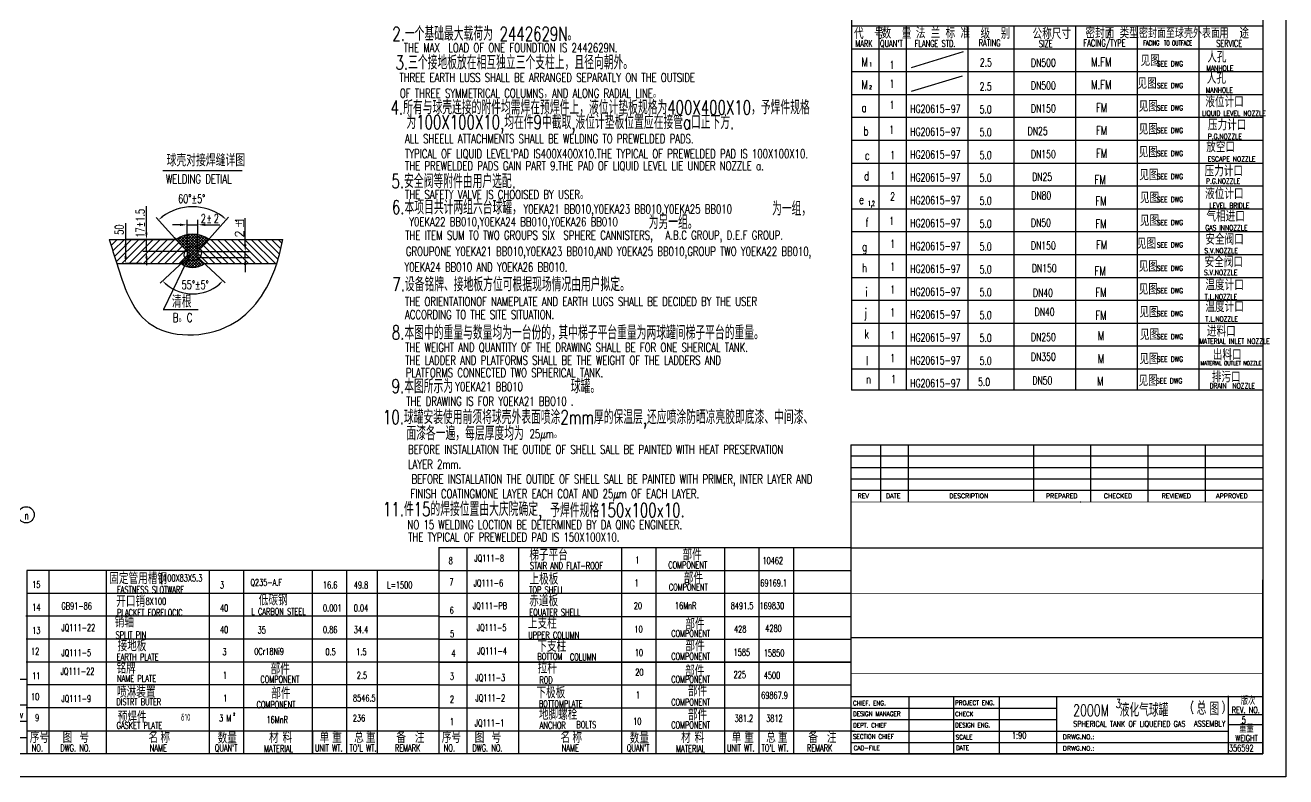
# Model space of a CAD drawing. Extents: x -100893 to 19051, y -4144 to 49380.
# Drawn here: x -74827 to -25203, y -4144 to 25440 of the extents above; entities that cross this region are included whole.
import ezdxf

# ---------------------------------------------------------------- set-up
doc = ezdxf.new("R2010")
doc.units = 0
doc.header["$LTSCALE"] = 120
doc.header["$MEASUREMENT"] = 0
doc.layers.get('0').update_dxf_attribs({"linetype": 'CONTINUOUS'})
doc.layers.add('新图标', color=7, linetype='CONTINUOUS')
doc.styles.add('HZTXT', font='ROMANS.shx', dxfattribs={"width": 0.7, "height": 360, "bigfont": 'HZTXT.shx'})
doc.styles.add('ROMANC', font='ROMANC.shx', dxfattribs={"width": 0.7, "height": 270})
doc.styles.add('ROMANS', font='ROMANS.shx', dxfattribs={"width": 0.7, "height": 336})

# ---------------------------------------------------------------- blocks, each defined once
blk = doc.blocks.new('A$C63AD2682')
at = {"color": 4, "linetype": 'Continuous'}
for p, q in [((5513, 1951), (0, 1951)), ((0, 1951), (0, 0)), ((321, 1750), (173, 1693)), ((321, 1750), (475, 1691)), ((2969, 1951), (2969, 0)), ((321, 1512), (173, 1563)), ((321, 1512), (475, 1563)), ((5513, 1272), (0, 1272)), ((424, 1272), (424, 0)), ((1908, 1272), (1908, 0)), ((3817, 1272), (3817, 0)), ((4665, 1272), (4665, 0)), ((5513, 848), (0, 848)), ((5513, 424), (0, 424)), ((5514, 425), (5513, 0))]:
    blk.add_line(p, q, dxfattribs=at)
at = {"color": 4}
for p, q in [((173, 1693), (173, 1563)), ((475, 1691), (475, 1563))]:
    blk.add_line(p, q, dxfattribs=at)
at = {"style": 'HZTXT', "width": 0.7}
for s, p in [('大庆石油化工设计院', (985, 1588)), ('CONTENTS', (3476, 1518))]:
    blk.add_text(s, height=212, dxfattribs=at).set_placement(p)
at = {"color": 7, "linetype": 'Continuous', "style": 'HZTXT', "width": 0.7}
for s, height, p in [('DAQING PETROCHEMICAL DESIGNINSTITUTE', 84.82, (708, 1400)), ('REV.', 127.2, (96, 1026)), ('DESCRIPTION', 127.23, (761, 974)), ('DATE', 127.2, (2255, 965)), ('DESIGN', 127.2, (3190, 957)), ('CHECK', 127.2, (4020, 957)), ('APPROV', 127.2, (4850, 939))]:
    blk.add_text(s, height=height, dxfattribs=at).set_placement(p)
at = {"color": 1, "insert": (175, 1691), "char_height": 127.23, "width": 296.87, "attachment_point": 1, "style": 'HZTXT'}
blk.add_mtext('\\fTimes New Roman|b0|i0|c0|p18;DPDI', dxfattribs=at)

msp = doc.modelspace()

# ---------------------------------------------------------------- linework, layer by layer
at = {"color": 7, "linetype": 'Continuous'}
for p, q in [((-25203, 49380), (-25203, -4144)), ((-26104, 23602), (-42304, 23602)), ((-26104, 22702), (-42304, 22702)), ((-26104, 21802), (-42304, 21802)), ((-26104, 21802), (-42304, 21802)), ((-26104, 20902), (-42304, 20902)), ((-26104, 20002), (-42304, 20002)), ((-26104, 19102), (-42304, 19102)), ((-26104, 18202), (-42304, 18202)), ((-26104, 17302), (-42304, 17302)), ((-26104, 16402), (-42304, 16402)), ((-26104, 15502), (-42304, 15502)), ((-26104, 14602), (-42304, 14602)), ((-26104, 13702), (-42304, 13702)), ((-26104, 12802), (-42304, 12802)), ((-26104, 11902), (-42304, 11902)), ((-26104, 11071), (-42304, 11071)), ((-42340, 4867), (-58560, 4867)), ((-42340, 3966), (-58560, 3966)), ((-42340, 3966), (-58560, 3966)), ((-58547, 3076), (-74766, 3076)), ((-42333, 3065), (-58552, 3065)), ((-42331, 3065), (-58550, 3065)), ((-58584, 2175), (-74803, 2175)), ((-58575, 2175), (-74794, 2175)), ((-58543, 2164), (-42324, 2164)), ((-58575, 1274), (-74794, 1274)), ((-58575, 1274), (-74794, 1274)), ((-42333, 1262), (-58552, 1262)), ((-58575, 373), (-74794, 373)), ((-58575, 373), (-74794, 373)), ((-42333, 361), (-58552, 361)), ((-42324, 362), (-58543, 362)), ((-58549, -528), (-74768, -528)), ((-42324, -540), (-58543, -540)), ((-58575, -1429), (-74794, -1429)), ((-42324, -1441), (-58543, -1441)), ((-42324, -1441), (-58543, -1441)), ((-58554, -2342), (-74774, -2342)), ((-58534, -2342), (-74753, -2342)), ((-58534, -2342), (-74753, -2342)), ((-42326, -2342), (-58545, -2342)), ((-42194, -2342), (-58413, -2342)), ((-42184, -2342), (-58403, -2342)), ((-58543, -3243), (-74762, -3243)), ((-63048, -4144), (-100893, -4144)), ((-25203, -4144), (-100893, -4144))]:
    msp.add_line(p, q, dxfattribs=at)
at = {"color": 4, "linetype": 'Continuous'}
for p, q in [((-26104, 48479), (-26104, -3243)), ((-42304, 29127), (-42304, 23727)), ((-26104, 29127), (-26104, 21027)), ((-42304, 25402), (-42304, 11071)), ((-26104, 25402), (-42304, 25402)), ((-41224, 25402), (-41224, 11071)), ((-40144, 25402), (-40144, 11071)), ((-37714, 25402), (-37714, 11071)), ((-35914, 25402), (-35914, 11071)), ((-33484, 25402), (-33484, 11071)), ((-31054, 25402), (-31054, 11071)), ((-28624, 25402), (-28624, 11071)), ((-26104, 24502), (-42304, 24502)), ((-26104, 11902), (-42304, 11902)), ((-58543, 4867), (-58543, -3243)), ((-57444, 4867), (-57444, -3243)), ((-55389, -3243), (-55389, 4867)), ((-51334, -3243), (-51334, 4867)), ((-49983, -3243), (-49983, 4867)), ((-47280, -3243), (-47280, 4867)), ((-45928, -3243), (-45928, 4867)), ((-44576, -3243), (-44576, 4867)), ((-58547, 3977), (-74766, 3977)), ((-74762, 3977), (-74762, -3243)), ((-73884, -3243), (-73884, 3977)), ((-71631, -3243), (-71631, 3977)), ((-67576, -3243), (-67576, 3977)), ((-66225, -3243), (-66225, 3977)), ((-63521, -3243), (-63521, 3977)), ((-62170, -3243), (-62170, 3977)), ((-60958, -3243), (-60958, 3977)), ((-42324, 3605), (-42324, -3243)), ((-26104, -3243), (-26104, 3605)), ((-58584, 2175), (-74803, 2175)), ((-42333, 361), (-58552, 361)), ((-42324, -540), (-58543, -540)), ((-74760, -2342), (-74762, -3243)), ((-63499, -3243), (-63499, -2342)), ((-42326, -2342), (-58545, -2342)), ((-42324, -2342), (-58543, -2342)), ((-42324, -2342), (-58543, -2342)), ((-42184, -2342), (-58403, -2342)), ((-26104, -3243), (-98641, -3243)), ((-42324, -3243), (-58543, -3243)), ((-42324, -3243), (-58543, -3243))]:
    msp.add_line(p, q, dxfattribs=at)
at = {"color": 7}
for p, q in [((-37902, 24394), (-39946, 23759)), ((-37948, 23441), (-39946, 22828)), ((-66836, 16059), (-67682, 16905)), ((-66571, 16059), (-67520, 17008)), ((-66306, 16059), (-67254, 17008)), ((-66041, 16059), (-66989, 17008)), ((-65775, 16059), (-66724, 17008)), ((-65510, 16059), (-66459, 17008)), ((-65245, 16059), (-66194, 17008)), ((-64980, 16059), (-65929, 17008)), ((-64872, 16217), (-65663, 17008)), ((-64817, 16427), (-65398, 17008)), ((-64767, 16642), (-65133, 17008)), ((-64719, 16859), (-64868, 17008)), ((-67632, 16059), (-68025, 16452)), ((-67366, 16059), (-67935, 16628)), ((-67101, 16059), (-67809, 16767))]:
    msp.add_line(p, q, dxfattribs=at)
msp.add_line((-69409, 19717), (-66290, 19717))
at = {"color": 7, "linetype": 'ByBlock'}
for p, q in [((-70055, 17278), (-70052, 18311)), ((-68696, 16800), (-69668, 17868)), ((-67902, 16671), (-66820, 17881)), ((-70875, 17654), (-70875, 16347)), ((-68736, 17584), (-69024, 17584)), ((-68448, 16529), (-68448, 17776)), ((-68448, 17584), (-68025, 17584)), ((-68025, 16529), (-68025, 17776)), ((-67737, 17584), (-67163, 17584)), ((-66166, 16817), (-66166, 17839)), ((-71512, 16985), (-71489, 17008)), ((-71445, 16770), (-71206, 17008)), ((-71377, 16554), (-70924, 17008)), ((-71310, 16339), (-70641, 17008)), ((-71242, 16123), (-70358, 17008)), ((-71024, 16059), (-70075, 17008)), ((-70202, 17008), (-70853, 17008)), ((-70741, 16059), (-69792, 17008)), ((-70458, 16059), (-69509, 17008)), ((-70175, 16059), (-69227, 17008)), ((-70055, 16529), (-70055, 17008)), ((-70055, 16529), (-70055, 17008)), ((-69892, 16059), (-68944, 17008)), ((-69609, 16059), (-68778, 16891)), ((-68832, 16950), (-68637, 17145)), ((-67814, 16029), (-68830, 17045)), ((-68778, 16891), (-68474, 17195)), ((-68025, 16353), (-68759, 17087)), ((-68724, 16832), (-68340, 17216)), ((-68025, 16466), (-68683, 17125)), ((-68670, 16773), (-68222, 17221)), ((-68633, 16017), (-67620, 17030)), ((-68616, 16713), (-68115, 17214)), ((-68001, 16555), (-68603, 17158)), ((-68562, 16654), (-68017, 17199)), ((-67947, 16615), (-68516, 17184)), ((-68508, 16595), (-67927, 17176)), ((-68454, 16536), (-67843, 17147)), ((-68448, 16429), (-67764, 17113)), ((-68448, 16315), (-67690, 17074)), ((-67893, 16674), (-68424, 17205)), ((-67839, 16733), (-68323, 17217)), ((-67785, 16792), (-68213, 17221)), ((-67731, 16852), (-68091, 17211)), ((-67677, 16911), (-67949, 17182)), ((-67623, 16970), (-67769, 17115)), ((-68448, 16529), (-70190, 16529)), ((-68321, 16456), (-69381, 14247)), ((-69327, 16059), (-68643, 16743)), ((-69044, 16059), (-68508, 16595)), ((-67885, 15987), (-68664, 16766)), ((-68561, 15977), (-68025, 16513)), ((-68481, 15943), (-68025, 16399)), ((-67963, 15952), (-68448, 16437)), ((-68025, 16529), (-65966, 16529)), ((-68025, 16513), (-68008, 16529)), ((-66166, 16291), (-66166, 16529)), ((-70232, 16059), (-70853, 16059)), ((-70055, 16259), (-70055, 15989)), ((-68562, 16184), (-69512, 15283)), ((-68761, 16059), (-68448, 16372)), ((-68547, 15970), (-68667, 16091)), ((-68379, 15916), (-68609, 16145)), ((-68252, 15902), (-68550, 16200)), ((-68144, 15907), (-68492, 16255)), ((-68049, 15924), (-68448, 16324)), ((-68392, 15919), (-68020, 16291)), ((-68294, 15904), (-67962, 16236)), ((-68182, 15903), (-67903, 16182)), ((-68047, 15925), (-67845, 16127)), ((-68020, 16291), (-65966, 16291)), ((-67991, 16264), (-67959, 16295)), ((-67897, 16175), (-66952, 15294)), ((-67855, 16003), (-67786, 16072)), ((-66166, 16003), (-66166, 15715)), ((-68017, 14236), (-69393, 14236))]:
    msp.add_line(p, q, dxfattribs=at)
at = {"color": 4, "linetype": 'ByBlock'}
for p, q in [((-71519, 17008), (-68884, 17008)), ((-68951, 17082), (-68448, 16529)), ((-67589, 17008), (-68025, 16529)), ((-67601, 17008), (-64688, 17008)), ((-68448, 16529), (-68448, 16295)), ((-68025, 16529), (-68025, 16295)), ((-71222, 16059), (-68693, 16059)), ((-68448, 16295), (-68701, 16059)), ((-68025, 16295), (-67691, 15984)), ((-67772, 16059), (-64919, 16059))]:
    msp.add_line(p, q, dxfattribs=at)
at = {"color": 4}
for p, q in [((-68884, 17008), (-70251, 17008)), ((-68884, 17008), (-70190, 17008)), ((-67772, 16059), (-66743, 16059)), ((-42323, 8921), (-42323, -3243)), ((-26104, 8921), (-26104, -3243)), ((-38269, -3243), (-38269, -990)), ((-36467, -3243), (-36467, -990)), ((-34214, -3243), (-34214, -990)), ((-27478, -962), (-27478, -3215)), ((-42323, -3243), (-26104, -3243))]:
    msp.add_line(p, q, dxfattribs=at)
at = {"color": 7, "linetype": 'Continuous'}
msp.add_circle((-74788, 6169), 319, dxfattribs=at)
at = {"color": 7, "linetype": 'ByBlock'}
for centre, radius, start, end in [((-68236, 16296), 1998, 53.734, 126.8105), ((-68236, 16493), 1629, 230.2362, 310.2166)]:
    msp.add_arc(centre, radius, start, end, dxfattribs=at)
at = {"color": 4, "linetype": 'ByBlock'}
for centre, radius, start, end in [((-68236, 16131), 1090, 53.5522, 126.4478), ((-68233, 16653), 751, 232.1874, 307.8126)]:
    msp.add_arc(centre, radius, start, end, dxfattribs=at)
at = {"color": 7, "linetype": 'ByBlock'}
for points, knots in [([(-71519, 17008), (-71422, 16696), (-71064, 15552), (-70286, 13082), (-66506, 13132), (-65283, 14985), (-64932, 16017)], [0, 0, 0, 0, 994.010422, 3644.439968, 6863.604986, 9736.797743, 9736.797743, 9736.797743, 9736.797743]), ([(-64920, 16054), (-64920, 16056), (-64822, 16372), (-64755, 16691), (-64688, 17008)], [9891.517564, 9891.517564, 9891.517564, 9891.517564, 9896.540092, 10872.86086, 10872.86086, 10872.86086, 10872.86086])]:
    msp.add_open_spline(points, degree=3, knots=knots, dxfattribs=at)
msp.add_spline([(-68535, 16528), (-68321, 16741), (-67911, 16581), (-67911, 16385), (-68107, 16189), (-68571, 16349), (-68517, 16563)], degree=3, dxfattribs=at)
msp.add_open_spline([(-64932, 16017), (-64929, 16026), (-64926, 16035), (-64923, 16044)], degree=3, dxfattribs=at)
for points in [[(-69413, 17871), (-69454, 17920), (-69581, 17773)], [(-67035, 17932), (-67075, 17882), (-66906, 17786)], [(-68736, 17632), (-68736, 17536), (-68448, 17584)], [(-67737, 17632), (-67737, 17536), (-68025, 17584)], [(-70923, 16720), (-70827, 16720), (-70875, 17008)], [(-70100, 17278), (-70010, 17278), (-70055, 17008)], [(-70100, 16259), (-70010, 16259), (-70055, 16529)], [(-66214, 16817), (-66118, 16817), (-66166, 16529)], [(-70923, 16347), (-70827, 16347), (-70875, 16059)], [(-66214, 16003), (-66118, 16003), (-66166, 16291)], [(-69300, 15217), (-69257, 15264), (-69419, 15372)], [(-67207, 15272), (-67162, 15225), (-67045, 15381)]]:
    msp.add_solid(points, dxfattribs=at)
at = {"layer": '新图标', "color": 0}
for p, q in [((-42323, 8921), (-26104, 8921)), ((-26104, 8471), (-42323, 8471)), ((-41155, 8921), (-41155, 6669)), ((-40071, 8921), (-40071, 6669)), ((-35141, 8921), (-35141, 6669)), ((-32889, 8921), (-32889, 6669)), ((-30636, 8921), (-30636, 6669)), ((-28383, 8921), (-28383, 6669)), ((-26104, 8020), (-42323, 8020)), ((-26104, 7570), (-42323, 7570)), ((-26104, 7119), (-42323, 7119)), ((-33303, 6675), (-33269, 6675)), ((-42323, 4867), (-26104, 4867)), ((-26104, 1328), (-42323, 1328)), ((-42323, -990), (-26104, -990)), ((-40029, -3243), (-40029, -990)), ((-42323, -1441), (-34214, -1441)), ((-42323, -1891), (-34214, -1891)), ((-27478, -1694), (-26104, -1694)), ((-42323, -2342), (-27478, -2342)), ((-27478, -2088), (-26104, -2088)), ((-42323, -2792), (-27478, -2792)), ((-27478, -2793), (-26104, -2793))]:
    msp.add_line(p, q, dxfattribs=at)
at = {"layer": '新图标', "color": 0, "const_width": 27}
for points in [[(-42323, 6669), (-26104, 6669)], [(-42323, -89), (-26104, -89)]]:
    msp.add_lwpolyline(points, dxfattribs=at)
at = {"layer": '新图标', "color": 1, "const_width": 27}
msp.add_lwpolyline([(-42323, 3065), (-26104, 3065)], dxfattribs=at)

# ---------------------------------------------------------------- block references
at = {"color": 4, "xscale": 1.503718483584255, "yscale": 1.503718483584255, "zscale": 1.503718483584255}
msp.add_blockref('A$C63AD2682', (-83053, -3243), dxfattribs=at)

# ---------------------------------------------------------------- texts
at = {"style": 'HZTXT', "width": 0.7}
for s, height, p in [('2.一个基础最大载荷为 2442629N。', 550, (-60376, 24831)), ('  3.三个接地板放在相互独立三个支柱上，且径向朝外。', 550, (-60776, 23700)), ('4.所有与球壳连接的附件均需焊在预焊件上，液位计垫板规格为400X400X10，予焊件规格', 550, (-60443, 21931)), ('为100X100X10,均在件9中截取,液位计垫板位置应在接管a口正下方.', 550, (-59820, 21351)), ('球壳对接焊缝详图', 480, (-69260, 19886)), ('5.安全阀等附件由用户选配.', 550, (-60407, 19024)), ('6.本项目共计两组六台球罐，                   ', 550, (-60391, 17997)), ('         为一组，               ', 550, (-48010, 17947)), ('     为另一组。', 550, (-51717, 17416)), ('7.设备铭牌、接地板方位可根据现场情况由用户拟定。', 550, (-60374, 14966)), ('清根', 480, (-69051, 14325)), ('8.本图中的重量与数量均为一台份的，', 550, (-60395, 13064)), ('其中梯子平台重量为两球罐间梯子平台的重量。', 550, (-53836, 13064)), ('9.本图所示为                球罐。', 550, (-60402, 10954)), ('10.球罐安装使用前须将球壳外表面喷涂2mm厚的保温层,还应喷涂防晒凉亮胶即底漆、中间漆、', 550, (-60744, 9739)), ('面漆各一遍，每层厚度均为 ', 550, (-59820, 9104)), ('11.件15的焊接位置由大庆院确定,', 550, (-60744, 6119)), ('予焊件规格150x100x10.', 550, (-54157, 6072)), ('梯子平台', 450.5, (-54980, 4369)), ('部件', 450.5, (-48954, 4370)), ('固定管用槽钢', 450.5, (-71516, 3441)), ('上极板', 450.5, (-54974, 3418)), ('部件', 450.5, (-48902, 3458)), ('开口销', 450.5, (-71242, 2540)), ('低碳钢', 450.5, (-65632, 2598)), ('赤道板', 450.5, (-54984, 2561)), ('销轴', 450.5, (-71307, 1734)), ('上支柱', 450.5, (-55037, 1682)), ('部件', 450.5, (-48840, 1640)), ('接地板', 450.5, (-71188, 796)), ('下支柱', 450.5, (-54665, 774)), ('部件', 450.5, (-48838, 789)), ('铭牌', 450.5, (-71232, -86)), ('部件', 450.5, (-65167, -120)), ('拉杆', 450.5, (-54652, -79)), ('部件', 450.5, (-48848, -202)), ('部件', 450.5, (-48739, -977)), ('喷淋装置', 450.5, (-71211, -1032)), ('部件', 450.5, (-65139, -1078)), ('下极板', 450.5, (-54702, -1054)), ('地脚螺栓', 450.5, (-54605, -1907)), ('部件', 450.5, (-48738, -1925)), ('2000M', 450.5, (-33573, -1752)), ('液化气球罐', 520.7, (-31739, -1774)), ('总', 521, (-28712, -1704)), ('图', 521, (-28204, -1729)), ('预焊件', 450.5, (-71183, -2019)), ('序号', 450.5, (-74646, -2812)), ('图', 451, (-73352, -2812)), ('号', 451, (-72689, -2812)), ('名', 451, (-69969, -2812)), ('称', 451, (-69505, -2812)), ('数量', 450.5, (-67250, -2839)), ('材', 451, (-65227, -2812)), ('料', 451, (-64696, -2812)), ('单', 451, (-63237, -2812)), ('重', 451, (-62739, -2812)), ('总', 451, (-61877, -2812)), ('重', 451, (-61412, -2812)), ('备', 451, (-60218, -2812)), ('注', 451, (-59489, -2812)), ('序号', 450.5, (-58427, -2812)), ('图', 451, (-57133, -2812)), ('号', 451, (-56470, -2812)), ('名', 451, (-53750, -2812)), ('称', 451, (-53286, -2812)), ('数量', 450.5, (-51030, -2839)), ('材', 451, (-49007, -2812)), ('料', 451, (-48477, -2812)), ('单', 451, (-47017, -2812)), ('重', 451, (-46520, -2812)), ('总', 451, (-45657, -2812)), ('重', 451, (-45193, -2812)), ('备', 451, (-43999, -2812)), ('注', 451, (-43269, -2812))]:
    msp.add_text(s, height=height, dxfattribs=at).set_placement(p)
at = {"color": 2, "linetype": 'Continuous', "style": 'HZTXT'}
for s, height, width, p in [('代  号', 432, 0.7, (-42200, 24895)), ('数  量', 432, 0.7, (-41115, 24911)), ('法 兰 标 准', 432, 0.7, (-39766, 24922)), ('级  别', 432, 0.7, (-37220, 24906)), ('公称尺寸', 432, 0.7, (-35171, 24893)), ('密封面 类型', 432, 0.7, (-33089, 24919)), ('/', 270, 0.7, (-32256, 25018)), ('密封面至球壳外表面', 375, 0.7, (-30985, 24934)), ('用  途', 432, 0.7, (-27821, 24915)), ('MARK', 270, 0.7, (-42149, 24584)), ("QUAN'T", 270, 0.7, (-41176, 24584)), ('FLANGE STD.', 270, 0.7, (-39810, 24584)), ('RATING', 270, 0.7, (-37289, 24609)), ('SIZE', 270, 0.7, (-34924, 24576)), ('FACING/TYPE', 270, 0.7, (-33167, 24607)), ('FACING  TO OUTFACE', 202.5, 0.55, (-30813, 24637)), ('SERVICE', 270, 0.7, (-27942, 24588))]:
    msp.add_text(s, height=height, dxfattribs=dict(at, width=width)).set_placement(p)
at = {"color": 7}
for s, height, style, width, p in [('THE MAX  LOAD OF ONE FOUNDTION IS 2442629N.', 350, 'HZTXT', 0.7, (-59923, 24378)), ('2', 336, 'ROMANS', 0.7, (-67919, 17665)), ('±', 336, 'ROMANS', 0.7, (-67695, 17665)), ('2', 336, 'ROMANS', 0.7, (-67403, 17665)), ('A.B.C GROUP, D.E.F GROUP.', 350, 'HZTXT', 0.7, (-49618, 17000)), ('n', 315, 'HZTXT', 0.5, (-74844, 5987)), ('2', 101, 'ROMANS', 0.7, (-66637, -1729))]:
    msp.add_text(s, height=height, dxfattribs=dict(at, style=style, width=width)).set_placement(p)
at = {"color": 7, "linetype": 'Continuous', "style": 'HZTXT'}
for s, height, width, p in [('人孔', 432, 0.7, (-28294, 23974)), ('M', 350, 0.7, (-41903, 23821)), ('1', 150, 0.7, (-41604, 23821)), ('1', 315, 0.7, (-40797, 23717)), ('M.FM', 350, 0.7, (-32866, 23821)), ('见图', 432, 0.7, (-30918, 23836)), ('SEE DWG', 201.6, 0.7, (-30281, 23821)), ('MANHOLE', 201.6, 0.7, (-28331, 23647)), ('THREE EARTH LUSS SHALL BE ARRANGED SEPARATLY ON THE OUTSIDE', 350, 0.7, (-60096, 23206)), ('见图', 432, 0.7, (-31042, 22936)), ('人孔', 432, 0.7, (-28313, 23139)), ('OF THREE SYMMETRICAL COLUMNS，AND ALONG RADIAL LINE。', 350, 0.7, (-60076, 22585)), ('M', 350, 0.7, (-41903, 22921)), ('2', 150, 0.7, (-41604, 22921)), ('1', 315, 0.7, (-40797, 22978)), ('M.FM', 350, 0.7, (-32866, 22921)), ('SEE DWG', 201.6, 0.7, (-30281, 22964)), ('MANHOLE', 201.6, 0.7, (-28352, 22784)), ('1', 315, 0.7, (-40797, 22146)), ('FM', 350, 0.7, (-32676, 22021)), ('见图', 432, 0.7, (-30993, 22036)), ('液位计口', 432, 0.7, (-28369, 22213)), ('a', 350, 0.7, (-41903, 22024)), ('SEE DWG', 201.6, 0.7, (-30281, 22083)), ('LIQUID LEVEL NOZZLE', 201.6, 0.7, (-28504, 21873)), ('b', 350, 0.7, (-41826, 21099)), ('1', 315, 0.7, (-40813, 21167)), ('FM', 350, 0.7, (-32676, 21121)), ('见图', 432, 0.7, (-30993, 21136)), ('SEE DWG', 201.6, 0.7, (-30281, 21195)), (' 压力计口', 432, 0.7, (-28475, 21304)), ('ALL SHEELL ATTACHMENTS SHALL BE WELDING TO PREWELDED PADS.', 350, 0.7, (-59875, 20795)), ('放空口', 432, 0.7, (-28336, 20438)), ('P.G.NOZZLE', 201.6, 0.7, (-28273, 20959)), ("TYPICAL OF LIQUID LEVEL'PAD IS400X400X10.THE TYPICAL OF PREWELDED PAD IS 100X100X10.", 350, 0.7, (-59875, 20205)), ('c', 350, 0.7, (-41771, 20142)), ('1', 315, 0.7, (-40773, 20169)), ('FM', 350, 0.7, (-32676, 20221)), ('见图', 432, 0.7, (-30992, 20236)), ('SEE DWG', 201.6, 0.7, (-30281, 20289)), ('THE PREWELDED PADS GAIN PART 9.THE PAD OF LIQUID LEVEL LIE UNDER NOZZLE a.', 350, 0.7, (-59875, 19730)), ('压力计口', 432, 0.7, (-28399, 19489)), ('ESCAPE NOZZLE', 201.6, 0.7, (-28276, 20071)), ('WELDING DETIAL', 350, 0.7, (-69291, 19211)), ('d', 350, 0.7, (-41801, 19334)), ('1', 315, 0.7, (-40773, 19354)), ('FM', 350, 0.7, (-32730, 19186)), ('见图', 432, 0.7, (-30968, 19336)), ('SEE DWG', 201.6, 0.7, (-30281, 19383)), ('P.G.NOZZLE', 201.6, 0.7, (-28343, 19203)), ('THE SAFETY VALVE IS CHOOISED BY USER。', 350, 0.7, (-59875, 18601)), ('见图', 432, 0.7, (-30943, 18436)), ('液位计口', 432, 0.7, (-28379, 18593)), ('Y0EKA21 BB010,Y0EKA23 BB010,Y0EKA25 BB010', 350, 0.7, (-55215, 18030)), ('e', 350, 0.7, (-42003, 18401)), ('1,2', 200, 0.5, (-41645, 18324)), ('2', 315, 0.7, (-40777, 18537)), ('FM', 350, 0.7, (-32697, 18348)), ('SEE DWG', 201.6, 0.7, (-30281, 18477)), ('LEVEL BRIDLE', 201.6, 0.7, (-28208, 18244)), ('Y0EKA22 BB010,Y0EKA24 BB010,Y0EKA26 BB010', 350, 0.7, (-59709, 17525)), ('1', 315, 0.7, (-40811, 17577)), ('见图', 432, 0.7, (-30943, 17536)), ('气相进口', 432, 0.7, (-28326, 17706)), ('f', 350, 0.7, (-41747, 17505)), ('FM', 350, 0.7, (-32697, 17448)), ('SEE DWG', 201.6, 0.7, (-30281, 17571)), ('GAS INNOZZLE', 201.6, 0.7, (-28372, 17365)), ('THE ITEM SUM TO TWO GROUPS SIX  SPHERE CANNISTERS,', 350, 0.7, (-59866, 16998)), ('1', 315, 0.7, (-40772, 16678)), ('FM', 350, 0.7, (-32676, 16621)), ('见图', 432, 0.7, (-31066, 16636)), ('SEE DWG', 201.6, 0.7, (-30281, 16690)), ('安全阀口', 432, 0.7, (-28369, 16800)), ('GROUPONE Y0EKA21 BB010,Y0EKA23 BB010,AND Y0EKA25 BB010,GROUP TWO Y0EKA22 BB010,', 350, 0.7, (-59842, 16363)), ('g', 350, 0.7, (-41886, 16551)), ('S.V.NOZZLE', 201.6, 0.7, (-28407, 16463)), ('安全阀口', 432, 0.7, (-28400, 15913)), ('Y0EKA24 BB010 AND Y0EKA26 BB010.', 350, 0.7, (-59898, 15746)), ('h', 350, 0.7, (-41886, 15713)), ('1', 315, 0.7, (-40772, 15778)), ('FM', 350, 0.7, (-32730, 15586)), ('见图', 432, 0.7, (-30992, 15736)), ('SEE DWG', 201.6, 0.7, (-30281, 15770)), ('S.V.NOZZLE', 201.6, 0.7, (-28424, 15604)), ('温度计口', 432, 0.7, (-28368, 15004)), ('i', 350, 0.7, (-41747, 14764)), ('1', 315, 0.7, (-40772, 14878)), ('FM', 350, 0.7, (-32697, 14748)), ('见图', 432, 0.7, (-30992, 14836)), ('SEE DWG', 201.6, 0.7, (-30281, 14888)), ('THE ORIENTATIONOF NAMEPLATE AND EARTH LUGS SHALL BE DECIDED BY THE USER', 350, 0.7, (-59875, 14389)), ('T.L.NOZZLE', 201.6, 0.7, (-28392, 14649)), ('温度计口', 432, 0.7, (-28368, 14149)), ('B。C', 350, 0.7, (-69016, 13755)), ('ACCORDING TO THE SITE SITUATION.', 350, 0.7, (-59875, 13874)), ('j', 350, 0.7, (-41798, 13944)), ('1', 315, 0.7, (-40772, 13978)), ('FM', 350, 0.7, (-32697, 13848)), ('见图', 432, 0.7, (-30968, 13936)), ('SEE DWG', 201.6, 0.7, (-30281, 13982)), ('T.L.NOZZLE', 201.6, 0.7, (-28366, 13773)), ('k', 350, 0.7, (-41784, 13109)), ('见图', 432, 0.7, (-30943, 13049)), ('进料口', 432, 0.7, (-28308, 13183)), ('THE WEIGHT AND QUANTITY OF THE DRAWING SHALL BE FOR ONE SHERICAL TANK.', 350, 0.7, (-59868, 12584)), ('1', 315, 0.7, (-40772, 13078)), ('M', 350, 0.7, (-32602, 13043)), ('SEE DWG', 201.6, 0.7, (-30281, 13076)), ('MATERIAL INLET NOZZLE', 201.6, 0.7, (-28608, 12902)), ('THE LADDER AND PLATFORMS SHALL BE THE WEIGHT OF THE LADDERS AND ', 350, 0.7, (-59868, 12078)), ('l', 350, 0.7, (-41724, 12062)), ('1', 315, 0.7, (-40772, 12178)), ('M', 350, 0.7, (-32602, 12143)), ('见图', 432, 0.7, (-30968, 12094)), ('出料口', 432, 0.7, (-28074, 12254)), ('PLATFORMS CONNECTED TWO SPHERICAL TANK.', 350, 0.7, (-59842, 11587)), ('SEE DWG', 201.6, 0.7, (-30281, 12195)), (' MATERIAL OUTLET NOZZLE', 161.28, 0.7, (-28655, 12054)), ('n', 350, 0.7, (-41724, 11333)), ('1', 315, 0.7, (-40740, 11354)), ('M', 350, 0.7, (-32633, 11256)), ('见图', 432, 0.7, (-30999, 11239)), ('SEE DWG', 201.6, 0.7, (-30312, 11339)), ('排污口', 432, 0.7, (-28116, 11378)), ('Y0EKA21 BB010', 350, 0.7, (-57901, 11040)), ('DRAIN  NOZZLE', 201.6, 0.7, (-28203, 11144)), ('THE DRAWING IS FOR Y0EKA21 BBO10 .', 350, 0.7, (-59825, 10463)), ('25μm。', 350, 0.7, (-54973, 9181)), ('BEFORE INSTALLATION THE OUTIDE OF SHELL SALL BE PAINTED WITH HEAT PRESERVATION ', 350, 0.7, (-59756, 8566)), ('LAYER 2mm.', 350, 0.7, (-59756, 7982)), ('BEFORE INSTALLATION THE OUTIDE OF SHELL SALL BE PAINTED WITH PRIMER, INTER LAYER AND ', 350, 0.7, (-59618, 7399)), ('FINISH COATINGMONE LAYER EACH COAT AND 25μm OF EACH LAYER.', 350, 0.7, (-59657, 6822)), ('NO 15 WELDING LOCTION BE DETERMINED BY DA QING ENGINEER.', 350, 0.7, (-59779, 5605)), ('THE TYPICAL OF PREWELDED PAD IS 150X100X10.', 350, 0.7, (-59750, 5113)), ('8', 270, 0.7, (-58156, 4225)), ('JQ111-8', 270.3, 0.7, (-57145, 4325)), ('1', 270, 0.7, (-50807, 4255)), ('10462', 270.3, 0.7, (-45804, 4227)), ('STAIR AND FLAT-ROOF', 270.32, 0.7, (-54955, 4032)), ('COMPONENT', 270.3, 0.7, (-49511, 4059)), ('15', 270.3, 0.7, (-74551, 3289)), ('[100X83X5.3', 270.32, 0.7, (-69509, 3545)), ('3', 270, 0.7, (-67159, 3268)), ('Q235-A.F', 270.3, 0.7, (-65961, 3370)), ('16.6', 270.3, 0.7, (-63104, 3268)), ('49.8', 270.3, 0.7, (-61892, 3268)), ('L=1500', 270.3, 0.7, (-60583, 3268)), ('7', 270, 0.7, (-58128, 3389)), ('JQ111-6', 270.3, 0.7, (-57176, 3345)), ('1', 270, 0.7, (-50837, 3346)), ('69169.1', 270.3, 0.7, (-45890, 3346)), ('FASTNESS SLOTWARE', 270.32, 0.7, (-71211, 3087)), ('TOP SHELL', 270.3, 0.7, (-54988, 3080)), ('COMPONENT', 270.3, 0.7, (-49490, 3186)), ('14', 270.3, 0.7, (-74551, 2388)), ('GB91-86', 270.3, 0.7, (-73401, 2444)), ('8X100', 270.3, 0.7, (-70088, 2627)), ('40', 270.3, 0.7, (-67159, 2367)), ('L CARBON STEEL', 270.32, 0.7, (-65930, 2226)), ('0.001', 270.3, 0.7, (-63104, 2367)), ('0.04', 270.3, 0.7, (-61892, 2367)), ('6', 270, 0.7, (-58118, 2274)), ('JQ111-PB', 270.3, 0.7, (-57206, 2451)), ('20', 270.3, 0.7, (-50868, 2452)), ('16MnR', 270.3, 0.7, (-49248, 2456)), ('8491.5', 270.3, 0.7, (-47053, 2452)), ('169830', 270.3, 0.7, (-45921, 2452)), ('PLACKET FORELOCIC', 270.32, 0.7, (-71211, 2186)), ('EQUATER SHELL', 270.32, 0.7, (-54980, 2197)), ('13', 270.3, 0.7, (-74551, 1481)), ('JQ111-22', 270.3, 0.7, (-73401, 1591)), ('SPLIT PIN', 270.3, 0.7, (-71268, 1302)), ('40', 270.3, 0.7, (-67159, 1514)), ('35', 270.3, 0.7, (-65676, 1496)), ('0.86', 270.3, 0.7, (-63104, 1514)), ('34.4', 270.3, 0.7, (-61892, 1514)), ('5', 270, 0.7, (-58099, 1349)), ('JQ111-5', 270.3, 0.7, (-57049, 1595)), ('UPPER COLUMN', 270.32, 0.7, (-55026, 1296)), ('10', 270.3, 0.7, (-50846, 1533)), ('COMPONENT', 270.3, 0.7, (-49397, 1362)), ('428', 270.3, 0.7, (-46925, 1533)), ('4280', 270.3, 0.7, (-45692, 1567)), ('12', 270.3, 0.7, (-74597, 660)), ('JQ111-5', 270.3, 0.7, (-73401, 602)), ('EARTH PLATE', 270.32, 0.7, (-71221, 432)), ('3', 270, 0.7, (-67063, 640)), ('0Cr18Ni9', 270.3, 0.7, (-65811, 655)), ('0.5', 270.3, 0.7, (-63008, 640)), ('1.5', 270.3, 0.7, (-61796, 640)), ('4', 270, 0.7, (-58052, 584)), ('JQ111-4', 270.3, 0.7, (-57030, 669)), ('BOTTOM', 270.3, 0.7, (-54663, 454)), ('COLUMN', 270.3, 0.7, (-53385, 434)), ('10', 270.3, 0.7, (-50827, 608)), ('COMPONENT', 270.3, 0.7, (-49397, 461)), ('JQ111-22', 270.3, 0.7, (-73432, -127)), ('20', 270.3, 0.7, (-50812, -163)), ('11', 270.3, 0.7, (-74551, -304)), ('NAME PLATE', 270.3, 0.7, (-71213, -411)), ('1', 270, 0.7, (-67040, -283)), ('COMPONENT', 270.3, 0.7, (-65567, -443)), ('2.5', 270.3, 0.7, (-61773, -283)), ('3', 270, 0.7, (-58108, -322)), ('JQ111-3', 270.3, 0.7, (-57101, -379)), ('COMPONENT', 270.3, 0.7, (-49397, -440)), ('10', 270.3, 0.7, (-74597, -1124)), ('JQ111-9', 270.3, 0.7, (-73401, -1200)), ('1', 270, 0.7, (-67032, -1183)), ('8546.5', 270.3, 0.7, (-61925, -1183)), ('2', 270, 0.7, (-58108, -1229)), ('JQ111-2', 270.3, 0.7, (-57101, -1181)), ('1', 270, 0.7, (-50787, -1057)), ('版次', 300, 0.7, (-26971, -1306)), ('DISTRT BUTER', 270.32, 0.7, (-71235, -1330)), ('COMPONENT', 270.3, 0.7, (-65720, -1443)), ('COMPONENT', 270.3, 0.7, (-49397, -1341)), ('REV. NO.', 240, 0.7, (-27332, -1635)), ('9', 270, 0.7, (-74438, -1953)), ('δ10', 270.3, 0.7, (-68697, -1935)), ('3 M', 270.3, 0.7, (-67196, -1971)), ('16MnR', 270.3, 0.7, (-65329, -2029)), ('236', 270.3, 0.7, (-61929, -1971)), ('1', 270, 0.7, (-58108, -2107)), ('JQ111-1', 270.3, 0.7, (-57133, -2160)), ('BOLTS', 270.3, 0.7, (-53125, -2225)), ('10', 270.3, 0.7, (-50898, -2099)), ('COMPONENT', 270.3, 0.7, (-49397, -2242)), ('SPHERICAL TANK OF LIQUEFIED GAS', 225, 0.7, (-33571, -2173)), ('ASSEMBLY', 225, 0.7, (-28816, -2165)), ('5', 270, 0.7, (-26936, -2042)), ('GASKET PLATE', 270.32, 0.7, (-71228, -2258)), ('ANCHOR ', 270.3, 0.7, (-54571, -2257)), ('1:90', 270.3, 0.7, (-35983, -2652)), ('重量', 300, 0.7, (-27036, -2404)), ('NO.', 270.3, 0.7, (-74568, -3145)), ('DWG. NO.', 270.3, 0.7, (-73443, -3145)), ('NAME', 270.3, 0.7, (-69923, -3145)), ("QUAN'T", 270.3, 0.7, (-67364, -3145)), ('MATERIAL', 270.3, 0.7, (-65421, -3173)), ('UNIT WT.', 270.3, 0.7, (-63423, -3145)), ("TO'L WT.", 270.3, 0.7, (-62060, -3145)), ('REMARK', 270.3, 0.7, (-60273, -3145)), ('NO.', 270.3, 0.7, (-58349, -3145)), ('DWG. NO.', 270.3, 0.7, (-57223, -3145)), ('NAME', 270.3, 0.7, (-53703, -3145)), ("QUAN'T", 270.3, 0.7, (-51144, -3145)), ('MATERIAL', 270.3, 0.7, (-49202, -3173)), ('UNIT WT.', 270.3, 0.7, (-47204, -3145)), ("TO'L WT.", 270.3, 0.7, (-45841, -3145)), ('REMARK', 270.3, 0.7, (-44054, -3145)), ('356592', 270.3, 0.7, (-27442, -3151)), ('WEIGHT', 240, 0.7, (-27187, -2742))]:
    msp.add_text(s, height=height, dxfattribs=dict(at, width=width)).set_placement(p)
at = {"color": 7, "linetype": 'ByBlock', "style": 'ROMANS', "width": 0.7}
for s, p in [('60%%d%%p5%%d', (-68808, 18441)), ('55%%d%%p5%%d', (-68671, 15053))]:
    msp.add_text(s, height=336, dxfattribs=at).set_placement(p)
at = {"color": 7, "linetype": 'ByBlock', "style": 'ROMANS'}
for s, p in [('1', (-66225, 17611)), ('2', (-66225, 17083))]:
    msp.add_text(s, height=336, rotation=90, dxfattribs=at).set_placement(p)
at = {"color": 7}
msp.add_text('±', height=288, rotation=90, dxfattribs=at).set_placement((-66225, 17450))
at = {"color": 7, "linetype": 'Continuous', "attachment_point": 1, "style": 'HZTXT'}
for s, insert, char_height, width in [('2.5', (-37247, 24134), 315, 3029), ('DN500', (-35232, 24122), 315, 3029), ('2.5', (-37255, 23186), 315, 3029), ('DN500', (-35232, 23222), 315, 3029), ('HG20615-97', (-39986, 22305), 315, 2986), ('5.0', (-37255, 22286), 315, 3029), ('DN150', (-35232, 22322), 315, 3029), ('HG20615-97', (-39986, 21405), 315, 2986), ('5.0', (-37255, 21386), 315, 3029), ('DN25', (-35363, 21433), 315, 3029), ('HG20615-97', (-39986, 20505), 315, 2986), ('5.0', (-37255, 20486), 315, 3029), ('DN150', (-35232, 20522), 315, 3029), ('HG20615-97', (-39986, 19605), 315, 2986), ('5.0', (-37255, 19586), 315, 3029), ('DN25', (-35187, 19630), 315, 3029), ('DN80', (-35219, 18894), 315, 3029), ('HG20615-97', (-39986, 18705), 315, 2986), ('5.0', (-37255, 18686), 315, 3029), ('HG20615-97', (-39986, 17805), 315, 2986), ('5.0', (-37255, 17786), 315, 3029), ('DN50', (-35232, 17822), 315, 3029), ('HG20615-97', (-39986, 16905), 315, 2986), ('5.0', (-37255, 16886), 315, 3029), ('DN150', (-35232, 16922), 315, 3029), ('HG20615-97', (-39986, 16005), 315, 2986), ('5.0', (-37255, 15986), 315, 3029), ('DN150', (-35197, 16032), 315, 3029), ('HG20615-97', (-39986, 15105), 315, 2986), ('5.0', (-37255, 15086), 315, 3029), ('DN40', (-35154, 15066), 315, 3029), ('HG20615-97', (-39986, 14205), 315, 2986), ('5.0', (-37255, 14186), 315, 3029), ('DN40', (-35088, 14310), 315, 3029), ('HG20615-97', (-39986, 13305), 315, 2986), ('5.0', (-37255, 13286), 315, 3029), ('DN250', (-35232, 13322), 315, 3029), ('DN350', (-35232, 12549), 315, 3029), ('HG20615-97', (-39986, 12405), 315, 2986), ('5.0', (-37255, 12386), 315, 3029), ('HG20615-97', (-39986, 11505), 315, 2986), ('5.0', (-37316, 11555), 315, 3029), ('DN50', (-35179, 11613), 315, 2849.36), ('1585', (-46940, 892), 270.3, 3029), ('15850', (-45753, 867), 270.3, 3029), ('225', (-46940, 11), 270.3, 3029), ('\\C7;ROD', (-54582, -197), 270.3, 1837), ('4500', (-45753, -13), 270.3, 3029), ('69867.9', (-45857, -800), 270.3, 3029), ('\\C7;BOTTOMPLATE', (-54603, -1136), 270.32, 1836.8), ('381.2', (-46902, -1704), 270.3, 2779.39), ('3812', (-45658, -1704), 270.3, 2857)]:
    msp.add_mtext(s, dxfattribs=dict(at, insert=insert, char_height=char_height, width=width))
at = {"color": 7, "linetype": 'ByBlock', "char_height": 336, "attachment_point": 5, "rotation": 90, "style": 'ROMANS'}
for s, insert in [('17%%p1.5', (-70301, 17645)), ('50', (-71125, 17395))]:
    msp.add_mtext(s, dxfattribs=dict(at, insert=insert))
at = {"color": 7, "insert": (-31892, -1093), "char_height": 336, "width": 192, "attachment_point": 1, "style": 'ROMANS'}
msp.add_mtext('3', dxfattribs=at)
at = {"color": 4, "char_height": 336, "attachment_point": 1, "style": 'ROMANS'}
for s, insert, width in [('\\C256;(', (-28963, -1223), 240.7), ('\\C256;)', (-27726, -1224), 356)]:
    msp.add_mtext(s, dxfattribs=dict(at, insert=insert, width=width))
at = {"layer": '新图标', "color": 0, "style": 'ROMANC'}
for s, height, p in [('REV', 180.2, (-42061, 6822)), ('DATE', 180.2, (-40942, 6822)), ('DESCRIPTION', 180.21, (-38452, 6822)), ('PREPARED', 180.2, (-34643, 6822)), ('CHECKED', 180.2, (-32365, 6822)), ('REVIEWED', 180.2, (-30087, 6822)), ('APPROVED', 180.2, (-27946, 6822)), ('DRWG.NO.:', 180.2, (-33982, -2660)), ('DRWG.NO.:', 180.2, (-33982, -3113))]:
    msp.add_text(s, height=height, dxfattribs=at).set_placement(p)
at = {"layer": '新图标', "color": 0, "style": 'ROMANC', "width": 0.85}
for s, height, p in [('CHIEF. ENG.', 180.21, (-42240, -1334)), ('PROJECT ENG.', 180.21, (-38220, -1320)), ('DESIGN MANAGER', 180.21, (-42240, -1758)), ('CHECK', 180.2, (-38220, -1763)), ('DEPT. CHIEF', 180.21, (-42240, -2207)), ('SECTION CHIEF', 180.21, (-42240, -2652)), ('DESIGN ENG.', 180.21, (-38220, -2200)), ('CAD-FILE', 180.2, (-42212, -3101)), ('SCALE', 180.2, (-38200, -2671)), ('DATE', 180.2, (-38185, -3095))]:
    msp.add_text(s, height=height, dxfattribs=at).set_placement(p)

doc.saveas('drawing.dxf')
